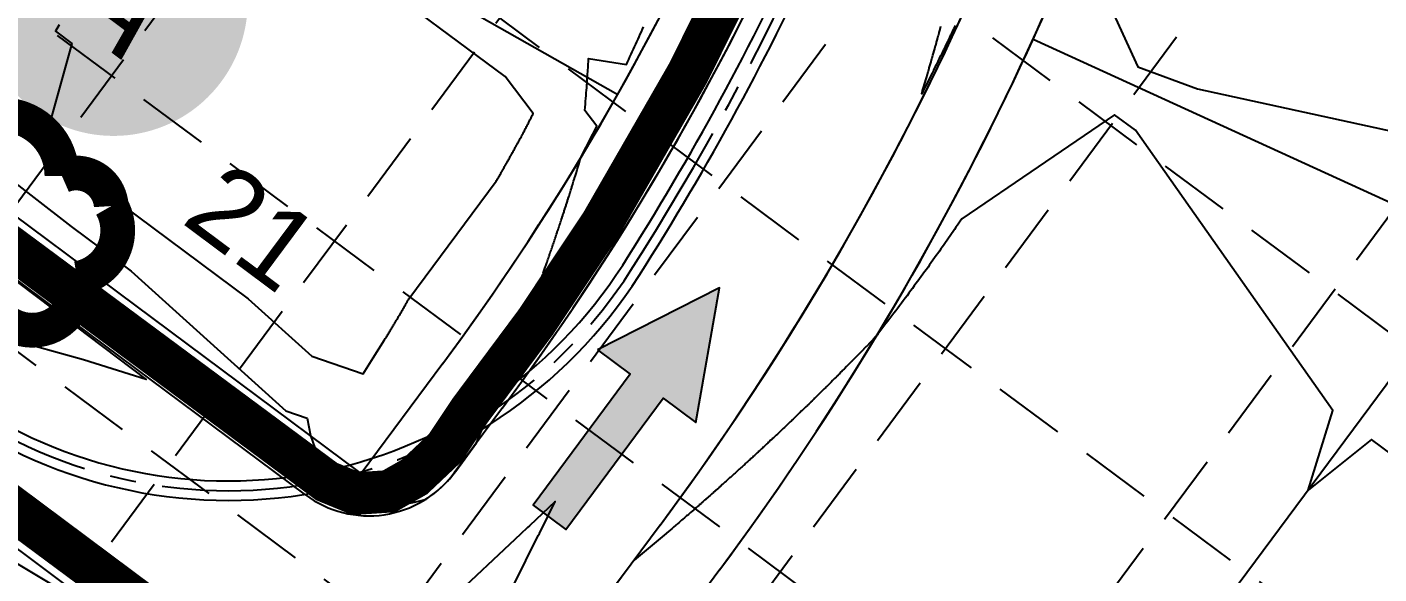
# Model space of a CAD drawing. Header units: feet. Extents: x 2260 to 6199, y 3666 to 7344.
# Drawn here: x 4487.2 to 4741.8, y 5078.1 to 5181 of the extents above; entities that cross this region are included whole.
import ezdxf
from ezdxf.enums import TextEntityAlignment as Align

# ---------------------------------------------------------------- set-up
doc = ezdxf.new("R2010")
doc.units = ezdxf.units.FT
doc.header["$LTSCALE"] = 40
doc.header["$MEASUREMENT"] = 0
doc.linetypes.add('CENTER2', pattern=[1.125, 0.75, -0.125, 0.125, -0.125])
doc.linetypes.add('HIDDEN', pattern=[0.375, 0.25, -0.125])
doc.layers.get('0').update_dxf_attribs({"linetype": 'CONTINUOUS'})
for name, color, linetype in [('ALTURA LOGO', 4, 'CONTINUOUS'), ('CL-STORM', 4, 'CENTER2'), ('CONTROL', 8, 'CONTINUOUS'), ('EOP-PROP', 4, 'CONTINUOUS'), ('EROSION BLANKETS', 84, 'CONTINUOUS'), ('FLOW-ARROWS', 253, 'CONTINUOUS'), ('GRID', 254, 'HIDDEN'), ('INLET PROTECTION', 5, 'CONTINUOUS'), ('LOT-NOS', 4, 'CONTINUOUS'), ('lots-line', 4, 'CONTINUOUS'), ('PC', 43, 'CONTINUOUS'), ('ST-ROW', 2, 'CONTINUOUS'), ('STORM', 3, 'CONTINUOUS')]:
    doc.layers.add(name, color=color, linetype=linetype)
doc.styles.add('altura', font='ARIAL.TTF', dxfattribs={"oblique": 15})
doc.styles.get("Standard").update_dxf_attribs({"font": 'ARIAL.TTF'})

# ---------------------------------------------------------------- blocks, each defined once
blk = doc.blocks.new('arrow')
blk.add_lwpolyline([(-67.01, -25.36), (-59.33, -25.42), (-59.57, -56.14), (-51.89, -56.2), (-51.65, -25.48), (-43.97, -25.54), (-55.3, -2.41), (-67.01, -25.36)], close=True)
at = {"color": 254}
for points in [[(-43.97, -25.54), (-67.01, -25.36), (-55.3, -2.41), (-67.01, -25.36)], [(-59.57, -56.14), (-51.89, -56.2), (-59.33, -25.42), (-51.65, -25.48)]]:
    blk.add_solid(points, dxfattribs=at)

msp = doc.modelspace()

# ---------------------------------------------------------------- hatches: boundary and pattern name
at = {"layer": 'ALTURA LOGO'}
h = msp.add_hatch(color=42, dxfattribs=at)
edge = h.paths.add_edge_path()
edge.add_ellipse((4503.5, 5185.74), major_axis=(15.08, 20.26), ratio=1, start_angle=-89.9995, end_angle=90.0005)
edge.add_ellipse((4503.5, 5185.74), major_axis=(15.08, 20.26), ratio=1, start_angle=89.9999, end_angle=269.9999)
h.paths.add_polyline_path([(4479.04, 5190.99), (4515.22, 5164.05), (4528.59, 5182.02), (4492.41, 5208.95)], flags=24)

# ---------------------------------------------------------------- linework, layer by layer
at = {"layer": 'CL-STORM', "color": 7}
for centre, radius, start, end in [((4174.1, 5408.6), 506.86, 327.3582, 335.5479), ((4525.12, 5183.75), 90, 233.3765, 327.3582)]:
    msp.add_arc(centre, radius, start, end, dxfattribs=at)
at = {"layer": 'EOP-PROP', "color": 7}
for p, q in [((4521.14, 5068.09), (3972.3, 5476.04)), ((4521.14, 5068.09), (4148.62, 5344.98)), ((4539.63, 5092.97), (4458.26, 5153.45)), ((4539.63, 5092.97), (4458.26, 5153.45)), ((4576.71, 5109.33), (4567.61, 5097.09)), ((4576.71, 5109.33), (4567.61, 5097.09)), ((4606.41, 5087.26), (4597.31, 5075.01)), ((4606.41, 5087.26), (4597.31, 5075.01))]:
    msp.add_line(p, q, dxfattribs=at)
for centre, radius, start, end in [((4174.1, 5408.6), 538.66, 323.3765, 5.1728), ((4174.1, 5408.6), 501.66, 323.3765, 5.1728), ((4174.1, 5408.6), 501.66, 323.3765, 346.5243), ((4174.1, 5408.6), 538.66, 323.3765, 344.8486), ((4551.56, 5109.02), 20, 233.3765, 323.3765), ((4551.56, 5109.02), 20, 233.3765, 323.3765)]:
    msp.add_arc(centre, radius, start, end, dxfattribs=at)
at = {"layer": 'EROSION BLANKETS', "const_width": 8}
for points in [[(4461.18, 5156.55), (4543.63, 5095.46), (4549.12, 5093.21), (4555.37, 5093.62), (4560.16, 5096.33), (4565.94, 5101.79), (4570.59, 5108.77), (4583.06, 5125.52), (4595.4, 5144.03), (4611.62, 5172.2), (4625.51, 5200.08), (4638.81, 5231.13), (4647.76, 5257.43), (4653.83, 5278.53), (4661.14, 5309.61), (4668.49, 5353.64), (4671.33, 5406.6), (4669.01, 5461.99)], [(4407.67, 5147.08), (4444.15, 5120.36), (4462.07, 5106.78), (4502.15, 5077.07), (4519.02, 5064.57), (4521.12, 5062.35), (4522.75, 5060.2), (4524.54, 5057.01), (4524.68, 5054.49), (4525.03, 5050.62), (4524.39, 5046.67), (4523.41, 5044.99), (4522.36, 5043.22), (4464.11, 4964.76), (4462.74, 4963.36), (4461.21, 4962.61), (4460.41, 4962.49), (4459.32, 4962.51), (4458.6, 4962.59), (4458.08, 4963.04)]]:
    msp.add_lwpolyline(points, dxfattribs=at)
at = {"layer": 'FLOW-ARROWS', "color": 7}
for points in [[(4488.25, 5162.16, 0, 1.67, 0), (4490.55, 5166.6, 0, 0, 0), (4496.54, 5178.18, 0, 0, 0)], [(4488.25, 5162.16, 0, 1.67, 0), (4490.55, 5166.6, 0, 0, 0), (4496.54, 5178.18, 0, 0, 0)], [(4739.57, 5148.67, 0, 1.67, 0), (4735.12, 5150.93, 0, 0, 0), (4718.74, 5159.27, 0, 0, 0)], [(4739.57, 5148.67, 0, 1.67, 0), (4735.12, 5150.93, 0, 0, 0), (4718.74, 5159.27, 0, 0, 0)], [(4739.8, 5106.58, 0, 1.67, 0), (4736.82, 5102.57, 0, 0, 0), (4732.4, 5096.64, 0, 0, 0)], [(4739.8, 5106.58, 0, 1.67, 0), (4736.82, 5102.57, 0, 0, 0), (4732.4, 5096.64, 0, 0, 0)]]:
    msp.add_lwpolyline(points, format="xyseb", dxfattribs=at)
at = {"layer": 'GRID', "linetype": 'HIDDEN', "ltscale": 1.35}
for p, q in [((2928.34, 6469.26), (5530.77, 4540.09)), ((2897.23, 6427.28), (5499.66, 4498.11)), ((2866.11, 6385.31), (5468.54, 4456.14)), ((2834.99, 6343.33), (5437.43, 4414.16)), ((5156.55, 6053.27), (4067.37, 4583.97)), ((5198.53, 6022.15), (4109.34, 4552.85)), ((5240.5, 5991.04), (4151.32, 4521.73)), ((5282.48, 5959.92), (4193.29, 4490.62)), ((5324.45, 5928.8), (4235.27, 4459.5))]:
    msp.add_line(p, q, dxfattribs=at)
at = {"layer": 'INLET PROTECTION', "color": 170, "ltscale": 100, "const_width": 6.54}
msp.add_lwpolyline([(4477.76, 5163.53, 0.520567), (4477.76, 5163.53, 0.765195), (4461.44, 5166.36, 0.417879), (4453.39, 5155.65, 0.6649), (4465.43, 5143.51, 0.744833), (4479.8, 5130.87, 0.975642), (4496.64, 5133.65, 0.520567), (4503.07, 5147.29, 0.520567), (4493.77, 5152.95, 0.540264), (4477.76, 5163.53)], format="xyb", close=True, dxfattribs=at)
at = {"layer": 'lots-line', "color": 7}
for p, q in [((4498.36, 5224.95), (4598.43, 5168.28)), ((4498.36, 5224.95), (4598.43, 5168.28)), ((4888.71, 5081.62), (4676.65, 5178.65)), ((4888.71, 5081.62), (4676.65, 5178.65)), ((4762.33, 5139.45), (4666.49, 5010.51)), ((4762.33, 5139.45), (4666.49, 5010.51)), ((4762.33, 5139.45), (4666.49, 5010.51)), ((4762.33, 5139.45), (4666.49, 5010.51))]:
    msp.add_line(p, q, dxfattribs=at)
at = {"layer": 'PC', "color": 43, "flags": 128}
for points, elevation in [([(4690.43, 5186.51), (4696.35, 5173.5), (4707.6, 5169.33), (4759.71, 5157.96), (4769.35, 5156.43), (4769.65, 5171), (4784.98, 5212.37)], 547), ([(4690.43, 5186.51), (4696.35, 5173.5), (4707.6, 5169.33), (4759.71, 5157.96), (4769.35, 5156.43), (4769.65, 5171), (4781.42, 5202.76)], 547), ([(4540.85, 5119.06), (4550.51, 5115.72), (4552.4, 5118.73), (4554.52, 5122.11), (4554.57, 5122.2), (4554.67, 5122.35), (4554.77, 5122.51), (4554.87, 5122.67), (4554.97, 5122.83), (4555.06, 5122.98), (4555.16, 5123.14), (4555.25, 5123.3), (4555.35, 5123.45), (4555.44, 5123.61), (4555.54, 5123.76), (4555.63, 5123.92), (4555.73, 5124.07), (4555.82, 5124.22), (4555.91, 5124.38), (4556.01, 5124.53), (4556.1, 5124.68), (4556.19, 5124.84), (4556.28, 5124.99), (4556.37, 5125.14), (4556.46, 5125.29), (4556.55, 5125.44), (4556.64, 5125.59), (4556.73, 5125.74), (4556.82, 5125.89), (4556.91, 5126.04), (4557, 5126.19), (4557.09, 5126.34), (4557.18, 5126.49), (4557.26, 5126.64), (4557.35, 5126.79), (4557.44, 5126.94), (4557.52, 5127.08), (4557.61, 5127.23), (4557.69, 5127.38), (4557.78, 5127.52), (4557.86, 5127.67), (4557.95, 5127.82), (4558.03, 5127.96), (4558.12, 5128.11), (4558.2, 5128.25), (4558.28, 5128.4), (4558.37, 5128.54), (4558.45, 5128.68), (4558.53, 5128.83), (4558.61, 5128.97), (4558.69, 5129.11), (4558.78, 5129.26), (4558.86, 5129.4), (4558.94, 5129.54), (4559.02, 5129.68), (4559.1, 5129.82), (4575.53, 5151.94), (4575.63, 5152.1), (4575.73, 5152.27), (4575.82, 5152.43), (4575.92, 5152.6), (4576.02, 5152.76), (4576.11, 5152.92), (4576.21, 5153.09), (4576.3, 5153.25), (4576.4, 5153.41), (4576.49, 5153.58), (4576.58, 5153.74), (4576.68, 5153.9), (4576.77, 5154.06), (4576.86, 5154.22), (4576.96, 5154.38), (4577.05, 5154.54), (4577.14, 5154.7), (4577.23, 5154.86), (4577.32, 5155.02), (4577.41, 5155.18), (4577.5, 5155.34), (4577.59, 5155.5), (4577.68, 5155.65), (4577.77, 5155.81), (4577.86, 5155.97), (4577.95, 5156.12), (4578.03, 5156.28), (4578.12, 5156.44), (4578.21, 5156.59), (4578.3, 5156.75), (4578.38, 5156.9), (4578.47, 5157.06), (4578.56, 5157.21), (4578.64, 5157.37), (4578.73, 5157.52), (4578.81, 5157.67), (4578.9, 5157.83), (4578.98, 5157.98), (4579.06, 5158.13), (4579.15, 5158.29), (4579.23, 5158.44), (4579.31, 5158.59), (4579.4, 5158.74), (4579.48, 5158.89), (4579.56, 5159.04), (4579.64, 5159.19), (4579.72, 5159.34), (4579.81, 5159.49), (4579.83, 5159.54), (4579.95, 5159.76), (4580.06, 5159.97), (4580.18, 5160.18), (4580.29, 5160.39), (4580.4, 5160.6), (4580.52, 5160.81), (4580.63, 5161.02), (4580.74, 5161.23), (4580.85, 5161.44), (4580.96, 5161.65), (4581.07, 5161.86), (4581.17, 5162.06), (4581.28, 5162.27), (4581.39, 5162.47), (4581.49, 5162.68), (4581.6, 5162.88), (4581.71, 5163.09), (4581.81, 5163.29), (4581.91, 5163.49), (4582.02, 5163.69), (4582.12, 5163.9), (4582.22, 5164.1), (4582.32, 5164.3), (4582.43, 5164.5), (4582.53, 5164.7), (4577.25, 5171.69), (4550.84, 5191.31)], 548), ([(4540.85, 5119.06), (4550.51, 5115.72), (4552.4, 5118.73), (4554.52, 5122.11), (4554.57, 5122.2), (4554.67, 5122.35), (4554.77, 5122.51), (4554.87, 5122.67), (4554.97, 5122.83), (4555.06, 5122.98), (4555.16, 5123.14), (4555.25, 5123.3), (4555.35, 5123.45), (4555.44, 5123.61), (4555.54, 5123.76), (4555.63, 5123.92), (4555.73, 5124.07), (4555.82, 5124.22), (4555.91, 5124.38), (4556.01, 5124.53), (4556.1, 5124.68), (4556.19, 5124.84), (4556.28, 5124.99), (4556.37, 5125.14), (4556.46, 5125.29), (4556.55, 5125.44), (4556.64, 5125.59), (4556.73, 5125.74), (4556.82, 5125.89), (4556.91, 5126.04), (4557, 5126.19), (4557.09, 5126.34), (4557.18, 5126.49), (4557.26, 5126.64), (4557.35, 5126.79), (4557.44, 5126.94), (4557.52, 5127.08), (4557.61, 5127.23), (4557.69, 5127.38), (4557.78, 5127.52), (4557.86, 5127.67), (4557.95, 5127.82), (4558.03, 5127.96), (4558.12, 5128.11), (4558.2, 5128.25), (4558.28, 5128.4), (4558.37, 5128.54), (4558.45, 5128.68), (4558.53, 5128.83), (4558.61, 5128.97), (4558.69, 5129.11), (4558.78, 5129.26), (4558.86, 5129.4), (4558.94, 5129.54), (4559.02, 5129.68), (4559.1, 5129.82), (4575.53, 5151.94), (4575.63, 5152.1), (4575.73, 5152.27), (4575.82, 5152.43), (4575.92, 5152.6), (4576.02, 5152.76), (4576.11, 5152.92), (4576.21, 5153.09), (4576.3, 5153.25), (4576.4, 5153.41), (4576.49, 5153.58), (4576.58, 5153.74), (4576.68, 5153.9), (4576.77, 5154.06), (4576.86, 5154.22), (4576.96, 5154.38), (4577.05, 5154.54), (4577.14, 5154.7), (4577.23, 5154.86), (4577.32, 5155.02), (4577.41, 5155.18), (4577.5, 5155.34), (4577.59, 5155.5), (4577.68, 5155.65), (4577.77, 5155.81), (4577.86, 5155.97), (4577.95, 5156.12), (4578.03, 5156.28), (4578.12, 5156.44), (4578.21, 5156.59), (4578.3, 5156.75), (4578.38, 5156.9), (4578.47, 5157.06), (4578.56, 5157.21), (4578.64, 5157.37), (4578.73, 5157.52), (4578.81, 5157.67), (4578.9, 5157.83), (4578.98, 5157.98), (4579.06, 5158.13), (4579.15, 5158.29), (4579.23, 5158.44), (4579.31, 5158.59), (4579.4, 5158.74), (4579.48, 5158.89), (4579.56, 5159.04), (4579.64, 5159.19), (4579.72, 5159.34), (4579.81, 5159.49), (4579.83, 5159.54), (4579.95, 5159.76), (4580.06, 5159.97), (4580.18, 5160.18), (4580.29, 5160.39), (4580.4, 5160.6), (4580.52, 5160.81), (4580.63, 5161.02), (4580.74, 5161.23), (4580.85, 5161.44), (4580.96, 5161.65), (4581.07, 5161.86), (4581.17, 5162.06), (4581.28, 5162.27), (4581.39, 5162.47), (4581.49, 5162.68), (4581.6, 5162.88), (4581.71, 5163.09), (4581.81, 5163.29), (4581.91, 5163.49), (4582.02, 5163.69), (4582.12, 5163.9), (4582.22, 5164.1), (4582.32, 5164.3), (4582.43, 5164.5), (4582.53, 5164.7), (4577.25, 5171.69), (4550.84, 5191.31)], 548), ([(4481.98, 5153.93), (4495.53, 5143.42), (4506.81, 5135.04), (4535.91, 5108.8), (4539.94, 5107.4), (4540.56, 5104.11), (4541.83, 5100.57), (4542.95, 5097.54), (4543.23, 5097.22), (4543.54, 5096.9), (4543.88, 5096.59), (4544.24, 5096.27), (4544.62, 5095.7), (4546.67, 5094.03), (4547.04, 5093.75), (4547.43, 5093.48), (4547.86, 5093.22), (4548.33, 5092.97), (4548.82, 5092.73), (4549.35, 5092.51), (4549.92, 5092.31), (4550.53, 5092.12), (4551.17, 5091.95), (4551.86, 5091.8), (4552.6, 5091.67), (4553.39, 5091.57), (4554.23, 5091.5), (4555.13, 5091.46), (4556.09, 5091.46), (4557.12, 5091.49), (4558.23, 5091.57), (4559.14, 5091.4), (4559.22, 5091.38), (4560.19, 5091.57), (4561.18, 5091.82), (4562.18, 5092.11), (4562.18, 5092.11), (4562.33, 5092.17), (4563.03, 5092.63), (4563.04, 5092.63), (4563.83, 5093.21), (4563.85, 5093.22), (4564.6, 5093.84), (4564.62, 5093.85), (4565.34, 5094.5), (4565.37, 5094.52), (4565.4, 5094.55), (4566.08, 5095.23), (4566.72, 5095.92), (4566.75, 5095.97), (4566.79, 5096.01), (4567.39, 5096.74), (4567.41, 5096.76), (4567.64, 5097.07), (4567.92, 5097.44), (4571.83, 5102.76), (4575.13, 5110.51), (4575.14, 5110.54), (4575.21, 5110.71), (4575.24, 5110.76), (4575.37, 5111.09), (4575.51, 5111.42), (4575.53, 5111.48), (4575.56, 5111.54), (4575.69, 5111.86), (4575.82, 5112.18), (4575.85, 5112.25), (4575.98, 5112.56), (4576, 5112.63), (4576.03, 5112.7), (4576.16, 5113.02), (4576.19, 5113.09), (4576.32, 5113.4), (4576.44, 5113.71), (4576.48, 5113.79), (4576.51, 5113.86), (4576.63, 5114.17), (4576.66, 5114.25), (4576.79, 5114.56), (4576.91, 5114.86), (4576.94, 5114.94), (4576.98, 5115.03), (4577.1, 5115.33), (4577.22, 5115.62), (4577.25, 5115.71), (4577.29, 5115.8), (4577.41, 5116.1), (4577.44, 5116.19), (4577.56, 5116.48), (4577.6, 5116.58), (4577.71, 5116.87), (4577.75, 5116.97), (4577.87, 5117.25), (4577.91, 5117.36), (4578.02, 5117.64), (4578.13, 5117.92), (4578.17, 5118.02), (4578.22, 5118.13), (4578.33, 5118.41), (4578.43, 5118.68), (4578.48, 5118.8), (4578.58, 5119.07), (4578.63, 5119.18), (4578.67, 5119.3), (4578.78, 5119.57), (4578.83, 5119.69), (4578.93, 5119.95), (4579.03, 5120.22), (4579.08, 5120.34), (4579.13, 5120.46), (4579.23, 5120.73), (4579.33, 5120.98), (4579.38, 5121.11), (4579.43, 5121.24), (4579.53, 5121.5), (4579.63, 5121.75), (4579.68, 5121.88), (4579.78, 5122.13), (4579.83, 5122.27), (4579.92, 5122.52), (4579.98, 5122.66), (4580.03, 5122.8), (4580.12, 5123.04), (4580.22, 5123.28), (4580.27, 5123.43), (4580.33, 5123.58), (4580.42, 5123.82), (4580.51, 5124.05), (4580.57, 5124.2), (4580.62, 5124.35), (4580.71, 5124.59), (4580.8, 5124.82), (4580.86, 5124.97), (4580.92, 5125.13), (4581, 5125.36), (4581.06, 5125.52), (4581.15, 5125.75), (4581.23, 5125.97), (4581.29, 5126.13), (4581.36, 5126.3), (4581.44, 5126.52), (4581.5, 5126.69), (4581.58, 5126.91), (4581.66, 5127.12), (4581.73, 5127.3), (4581.79, 5127.47), (4581.87, 5127.68), (4581.95, 5127.89), (4582.01, 5128.07), (4582.08, 5128.25), (4582.16, 5128.46), (4582.23, 5128.66), (4582.3, 5128.84), (4582.37, 5129.03), (4582.44, 5129.23), (4582.51, 5129.43), (4582.58, 5129.62), (4582.65, 5129.81), (4582.72, 5130), (4582.79, 5130.2), (4582.87, 5130.39), (4582.93, 5130.58), (4583.01, 5130.78), (4583.08, 5130.98), (4583.15, 5131.17), (4583.21, 5131.35), (4583.29, 5131.55), (4583.35, 5131.73), (4583.43, 5131.94), (4583.5, 5132.15), (4583.57, 5132.33), (4583.63, 5132.5), (4583.7, 5132.72), (4583.78, 5132.93), (4583.84, 5133.1), (4583.9, 5133.27), (4583.98, 5133.49), (4584.06, 5133.71), (4584.12, 5133.88), (4584.2, 5134.1), (4584.26, 5134.27), (4584.31, 5134.43), (4584.39, 5134.65), (4584.47, 5134.88), (4584.53, 5135.04), (4584.59, 5135.2), (4584.67, 5135.43), (4584.72, 5135.58), (4584.8, 5135.82), (4584.89, 5136.06), (4584.94, 5136.21), (4585.02, 5136.45), (4585.07, 5136.59), (4585.12, 5136.74), (4585.21, 5136.98), (4585.29, 5137.23), (4585.34, 5137.37), (4585.39, 5137.51), (4585.48, 5137.76), (4585.56, 5138.01), (4585.61, 5138.15), (4585.66, 5138.28), (4585.74, 5138.53), (4585.79, 5138.67), (4585.88, 5138.92), (4585.97, 5139.18), (4586.01, 5139.31), (4586.1, 5139.58), (4586.14, 5139.7), (4586.23, 5139.97), (4586.28, 5140.09), (4586.32, 5140.21), (4586.41, 5140.48), (4586.45, 5140.59), (4586.54, 5140.86), (4586.58, 5140.98), (4586.67, 5141.25), (4586.76, 5141.53), (4586.8, 5141.64), (4586.84, 5141.75), (4586.93, 5142.03), (4587.03, 5142.31), (4587.06, 5142.42), (4587.16, 5142.71), (4587.19, 5142.81), (4587.29, 5143.1), (4587.32, 5143.2), (4587.42, 5143.49), (4587.45, 5143.58), (4587.48, 5143.68), (4587.58, 5143.97), (4587.67, 5144.27), (4587.7, 5144.36), (4587.8, 5144.66), (4587.83, 5144.75), (4587.86, 5144.84), (4587.96, 5145.14), (4587.99, 5145.22), (4588.09, 5145.53), (4588.11, 5145.61), (4588.21, 5145.92), (4588.32, 5146.23), (4588.34, 5146.31), (4588.36, 5146.38), (4588.47, 5146.69), (4588.49, 5146.77), (4588.59, 5147.08), (4588.7, 5147.41), (4588.72, 5147.47), (4588.74, 5147.54), (4588.84, 5147.86), (4588.95, 5148.19), (4588.97, 5148.25), (4588.99, 5148.31), (4589.09, 5148.64), (4589.11, 5148.7), (4589.22, 5149.03), (4589.25, 5149.14), (4589.26, 5149.16), (4589.41, 5149.65), (4589.43, 5149.72), (4589.46, 5149.79), (4589.61, 5150.28), (4589.77, 5150.77), (4589.78, 5150.83), (4589.8, 5150.89), (4589.96, 5151.39), (4589.98, 5151.44), (4590.13, 5151.94), (4590.29, 5152.46), (4590.3, 5152.5), (4590.32, 5152.54), (4590.48, 5153.06), (4590.64, 5153.58), (4590.65, 5153.61), (4590.81, 5154.15), (4590.82, 5154.17), (4590.98, 5154.71), (4590.99, 5154.73), (4590.99, 5154.75), (4591.16, 5155.29), (4591.16, 5155.3), (4591.32, 5155.84), (4591.49, 5156.4), (4591.49, 5156.4), (4591.5, 5156.44), (4591.74, 5156.9), (4592, 5157.4), (4592.26, 5157.9), (4592.52, 5158.39), (4592.77, 5158.88), (4593.02, 5159.38), (4593.27, 5159.87), (4593.52, 5160.36), (4593.77, 5160.84), (4594.02, 5161.33), (4594.26, 5161.81), (4594.51, 5162.3), (4592.26, 5165.28), (4592.3, 5165.87), (4592.35, 5166.44), (4592.39, 5167), (4592.43, 5167.54), (4592.47, 5168.06), (4592.51, 5168.57), (4592.55, 5169.06), (4592.59, 5169.54), (4592.62, 5170.01), (4592.65, 5170.46), (4592.68, 5170.9), (4592.71, 5171.33), (4592.73, 5171.51), (4592.74, 5171.75), (4592.77, 5172.15), (4592.8, 5172.55), (4592.82, 5172.94), (4592.85, 5173.31), (4592.87, 5173.68), (4592.89, 5174.04), (4592.92, 5174.39), (4592.94, 5174.73), (4592.96, 5175.07), (4600.06, 5173.9), (4600.29, 5174.38), (4600.52, 5174.87), (4600.74, 5175.35), (4600.96, 5175.83), (4601.18, 5176.31), (4601.4, 5176.79), (4601.62, 5177.26), (4601.83, 5177.74), (4602.05, 5178.21), (4602.26, 5178.68), (4602.48, 5179.15), (4602.69, 5179.62), (4602.9, 5180.09), (4603.11, 5180.55), (4603.31, 5181.01)], 547), ([(4481.98, 5153.93), (4495.53, 5143.42), (4506.81, 5135.04), (4535.91, 5108.8), (4539.94, 5107.4), (4540.56, 5104.11), (4541.83, 5100.57), (4542.95, 5097.54), (4543.23, 5097.22), (4543.54, 5096.9), (4543.88, 5096.59), (4544.24, 5096.27), (4544.62, 5095.7), (4546.67, 5094.03), (4547.04, 5093.75), (4547.43, 5093.48), (4547.86, 5093.22), (4548.33, 5092.97), (4548.82, 5092.73), (4549.35, 5092.51), (4549.92, 5092.31), (4550.53, 5092.12), (4551.17, 5091.95), (4551.86, 5091.8), (4552.6, 5091.67), (4553.39, 5091.57), (4554.23, 5091.5), (4555.13, 5091.46), (4556.09, 5091.46), (4557.12, 5091.49), (4558.23, 5091.57), (4559.14, 5091.4), (4559.22, 5091.38), (4560.19, 5091.57), (4561.18, 5091.82), (4562.18, 5092.11), (4562.18, 5092.11), (4562.33, 5092.17), (4563.03, 5092.63), (4563.04, 5092.63), (4563.83, 5093.21), (4563.85, 5093.22), (4564.6, 5093.84), (4564.62, 5093.85), (4565.34, 5094.5), (4565.37, 5094.52), (4565.4, 5094.55), (4566.08, 5095.23), (4566.72, 5095.92), (4566.75, 5095.97), (4566.79, 5096.01), (4567.39, 5096.74), (4567.41, 5096.76), (4567.64, 5097.07), (4567.92, 5097.44), (4571.83, 5102.76), (4575.13, 5110.51), (4575.14, 5110.54), (4575.21, 5110.71), (4575.24, 5110.76), (4575.37, 5111.09), (4575.51, 5111.42), (4575.53, 5111.48), (4575.56, 5111.54), (4575.69, 5111.86), (4575.82, 5112.18), (4575.85, 5112.25), (4575.98, 5112.56), (4576, 5112.63), (4576.03, 5112.7), (4576.16, 5113.02), (4576.19, 5113.09), (4576.32, 5113.4), (4576.44, 5113.71), (4576.48, 5113.79), (4576.51, 5113.86), (4576.63, 5114.17), (4576.66, 5114.25), (4576.79, 5114.56), (4576.91, 5114.86), (4576.94, 5114.94), (4576.98, 5115.03), (4577.1, 5115.33), (4577.22, 5115.62), (4577.25, 5115.71), (4577.29, 5115.8), (4577.41, 5116.1), (4577.44, 5116.19), (4577.56, 5116.48), (4577.6, 5116.58), (4577.71, 5116.87), (4577.75, 5116.97), (4577.87, 5117.25), (4577.91, 5117.36), (4578.02, 5117.64), (4578.13, 5117.92), (4578.17, 5118.02), (4578.22, 5118.13), (4578.33, 5118.41), (4578.43, 5118.68), (4578.48, 5118.8), (4578.58, 5119.07), (4578.63, 5119.18), (4578.67, 5119.3), (4578.78, 5119.57), (4578.83, 5119.69), (4578.93, 5119.95), (4579.03, 5120.22), (4579.08, 5120.34), (4579.13, 5120.46), (4579.23, 5120.73), (4579.33, 5120.98), (4579.38, 5121.11), (4579.43, 5121.24), (4579.53, 5121.5), (4579.63, 5121.75), (4579.68, 5121.88), (4579.78, 5122.13), (4579.83, 5122.27), (4579.92, 5122.52), (4579.98, 5122.66), (4580.03, 5122.8), (4580.12, 5123.04), (4580.22, 5123.28), (4580.27, 5123.43), (4580.33, 5123.58), (4580.42, 5123.82), (4580.51, 5124.05), (4580.57, 5124.2), (4580.62, 5124.35), (4580.71, 5124.59), (4580.8, 5124.82), (4580.86, 5124.97), (4580.92, 5125.13), (4581, 5125.36), (4581.06, 5125.52), (4581.15, 5125.75), (4581.23, 5125.97), (4581.29, 5126.13), (4581.36, 5126.3), (4581.44, 5126.52), (4581.5, 5126.69), (4581.58, 5126.91), (4581.66, 5127.12), (4581.73, 5127.3), (4581.79, 5127.47), (4581.87, 5127.68), (4581.95, 5127.89), (4582.01, 5128.07), (4582.08, 5128.25), (4582.16, 5128.46), (4582.23, 5128.66), (4582.3, 5128.84), (4582.37, 5129.03), (4582.44, 5129.23), (4582.51, 5129.43), (4582.58, 5129.62), (4582.65, 5129.81), (4582.72, 5130), (4582.79, 5130.2), (4582.87, 5130.39), (4582.93, 5130.58), (4583.01, 5130.78), (4583.08, 5130.98), (4583.15, 5131.17), (4583.21, 5131.35), (4583.29, 5131.55), (4583.35, 5131.73), (4583.43, 5131.94), (4583.5, 5132.15), (4583.57, 5132.33), (4583.63, 5132.5), (4583.7, 5132.72), (4583.78, 5132.93), (4583.84, 5133.1), (4583.9, 5133.27), (4583.98, 5133.49), (4584.06, 5133.71), (4584.12, 5133.88), (4584.2, 5134.1), (4584.26, 5134.27), (4584.31, 5134.43), (4584.39, 5134.65), (4584.47, 5134.88), (4584.53, 5135.04), (4584.59, 5135.2), (4584.67, 5135.43), (4584.72, 5135.58), (4584.8, 5135.82), (4584.89, 5136.06), (4584.94, 5136.21), (4585.02, 5136.45), (4585.07, 5136.59), (4585.12, 5136.74), (4585.21, 5136.98), (4585.29, 5137.23), (4585.34, 5137.37), (4585.39, 5137.51), (4585.48, 5137.76), (4585.56, 5138.01), (4585.61, 5138.15), (4585.66, 5138.28), (4585.74, 5138.53), (4585.79, 5138.67), (4585.88, 5138.92), (4585.97, 5139.18), (4586.01, 5139.31), (4586.1, 5139.58), (4586.14, 5139.7), (4586.23, 5139.97), (4586.28, 5140.09), (4586.32, 5140.21), (4586.41, 5140.48), (4586.45, 5140.59), (4586.54, 5140.86), (4586.58, 5140.98), (4586.67, 5141.25), (4586.76, 5141.53), (4586.8, 5141.64), (4586.84, 5141.75), (4586.93, 5142.03), (4587.03, 5142.31), (4587.06, 5142.42), (4587.16, 5142.71), (4587.19, 5142.81), (4587.29, 5143.1), (4587.32, 5143.2), (4587.42, 5143.49), (4587.45, 5143.58), (4587.48, 5143.68), (4587.58, 5143.97), (4587.67, 5144.27), (4587.7, 5144.36), (4587.8, 5144.66), (4587.83, 5144.75), (4587.86, 5144.84), (4587.96, 5145.14), (4587.99, 5145.22), (4588.09, 5145.53), (4588.11, 5145.61), (4588.21, 5145.92), (4588.32, 5146.23), (4588.34, 5146.31), (4588.36, 5146.38), (4588.47, 5146.69), (4588.49, 5146.77), (4588.59, 5147.08), (4588.7, 5147.41), (4588.72, 5147.47), (4588.74, 5147.54), (4588.84, 5147.86), (4588.95, 5148.19), (4588.97, 5148.25), (4588.99, 5148.31), (4589.09, 5148.64), (4589.11, 5148.7), (4589.22, 5149.03), (4589.25, 5149.14), (4589.26, 5149.16), (4589.41, 5149.65), (4589.43, 5149.72), (4589.46, 5149.79), (4589.61, 5150.28), (4589.77, 5150.77), (4589.78, 5150.83), (4589.8, 5150.89), (4589.96, 5151.39), (4589.98, 5151.44), (4590.13, 5151.94), (4590.29, 5152.46), (4590.3, 5152.5), (4590.32, 5152.54), (4590.48, 5153.06), (4590.64, 5153.58), (4590.65, 5153.61), (4590.81, 5154.15), (4590.82, 5154.17), (4590.98, 5154.71), (4590.99, 5154.73), (4590.99, 5154.75), (4591.16, 5155.29), (4591.16, 5155.3), (4591.32, 5155.84), (4591.49, 5156.4), (4591.49, 5156.4), (4591.5, 5156.44), (4591.74, 5156.9), (4592, 5157.4), (4592.26, 5157.9), (4592.52, 5158.39), (4592.77, 5158.88), (4593.02, 5159.38), (4593.27, 5159.87), (4593.52, 5160.36), (4593.77, 5160.84), (4594.02, 5161.33), (4594.26, 5161.81), (4594.51, 5162.3), (4592.26, 5165.28), (4592.3, 5165.87), (4592.35, 5166.44), (4592.39, 5167), (4592.43, 5167.54), (4592.47, 5168.06), (4592.51, 5168.57), (4592.55, 5169.06), (4592.59, 5169.54), (4592.62, 5170.01), (4592.65, 5170.46), (4592.68, 5170.9), (4592.71, 5171.33), (4592.73, 5171.51), (4592.74, 5171.75), (4592.77, 5172.15), (4592.8, 5172.55), (4592.82, 5172.94), (4592.85, 5173.31), (4592.87, 5173.68), (4592.89, 5174.04), (4592.92, 5174.39), (4592.94, 5174.73), (4592.96, 5175.07), (4600.06, 5173.9), (4600.29, 5174.38), (4600.52, 5174.87), (4600.74, 5175.35), (4600.96, 5175.83), (4601.18, 5176.31), (4601.4, 5176.79), (4601.62, 5177.26), (4601.83, 5177.74), (4602.05, 5178.21), (4602.26, 5178.68), (4602.48, 5179.15), (4602.69, 5179.62), (4602.9, 5180.09), (4603.11, 5180.55), (4603.31, 5181.01)], 547), ([(4493.25, 5181.35), (4492.57, 5180.16), (4495.66, 5177.89), (4490.32, 5158.7), (4495.9, 5154.37), (4528.87, 5129.86), (4540.85, 5119.06)], 548), ([(4493.25, 5181.35), (4492.57, 5180.16), (4495.66, 5177.89), (4490.32, 5158.7), (4495.9, 5154.37), (4528.87, 5129.86), (4540.85, 5119.06)], 548), ([(4661.95, 5181.23), (4661.71, 5180.75), (4661.68, 5180.67), (4661.64, 5180.6), (4661.41, 5180.11), (4661.38, 5180.04), (4661.15, 5179.55), (4661.11, 5179.48), (4660.88, 5178.99), (4660.64, 5178.49), (4660.61, 5178.43), (4660.58, 5178.37), (4660.34, 5177.87), (4660.1, 5177.36), (4660.07, 5177.31), (4659.83, 5176.8), (4659.8, 5176.75), (4659.78, 5176.7), (4659.53, 5176.19), (4659.51, 5176.14), (4659.26, 5175.63), (4659.24, 5175.59), (4658.99, 5175.07), (4658.73, 5174.55), (4658.72, 5174.51), (4658.46, 5173.99), (4658.44, 5173.95), (4658.43, 5173.92), (4658.17, 5173.4), (4657.91, 5172.87), (4657.89, 5172.84), (4657.88, 5172.81), (4657.62, 5172.28), (4657.35, 5171.74), (4657.34, 5171.72), (4657.07, 5171.18), (4657.07, 5171.17), (4657.06, 5171.15), (4656.79, 5170.61), (4656.78, 5170.6), (4656.51, 5170.06), (4656.51, 5170.05), (4656.23, 5169.5), (4656.23, 5169.49), (4655.95, 5168.94), (4655.95, 5168.94), (4655.67, 5168.39), (4655.85, 5168.99), (4655.85, 5168.99), (4655.85, 5169), (4656.03, 5169.6), (4656.04, 5169.61), (4656.21, 5170.2), (4656.21, 5170.21), (4656.39, 5170.81), (4656.39, 5170.82), (4656.57, 5171.41), (4656.57, 5171.43), (4656.74, 5172.02), (4656.75, 5172.04), (4656.92, 5172.62), (4656.93, 5172.65), (4657.09, 5173.23), (4657.1, 5173.26), (4657.27, 5173.83), (4657.28, 5173.86), (4657.44, 5174.44), (4657.45, 5174.47), (4657.61, 5175.04), (4657.63, 5175.08), (4657.79, 5175.65), (4657.8, 5175.69), (4657.96, 5176.25), (4657.97, 5176.3), (4658.13, 5176.86), (4658.14, 5176.91), (4658.3, 5177.47), (4658.31, 5177.52), (4658.47, 5178.07), (4658.48, 5178.13), (4658.64, 5178.68), (4658.65, 5178.74), (4658.8, 5179.28), (4658.82, 5179.35), (4658.97, 5179.89), (4658.99, 5179.96), (4659.14, 5180.5), (4659.15, 5180.57), (4659.3, 5181.1)], 546), ([(4661.95, 5181.23), (4661.71, 5180.75), (4661.68, 5180.67), (4661.64, 5180.6), (4661.41, 5180.11), (4661.38, 5180.04), (4661.15, 5179.55), (4661.11, 5179.48), (4660.88, 5178.99), (4660.64, 5178.49), (4660.61, 5178.43), (4660.58, 5178.37), (4660.34, 5177.87), (4660.1, 5177.36), (4660.07, 5177.31), (4659.83, 5176.8), (4659.8, 5176.75), (4659.78, 5176.7), (4659.53, 5176.19), (4659.51, 5176.14), (4659.26, 5175.63), (4659.24, 5175.59), (4658.99, 5175.07), (4658.73, 5174.55), (4658.72, 5174.51), (4658.46, 5173.99), (4658.44, 5173.95), (4658.43, 5173.92), (4658.17, 5173.4), (4657.91, 5172.87), (4657.89, 5172.84), (4657.88, 5172.81), (4657.62, 5172.28), (4657.35, 5171.74), (4657.34, 5171.72), (4657.07, 5171.18), (4657.07, 5171.17), (4657.06, 5171.15), (4656.79, 5170.61), (4656.78, 5170.6), (4656.51, 5170.06), (4656.51, 5170.05), (4656.23, 5169.5), (4656.23, 5169.49), (4655.95, 5168.94), (4655.95, 5168.94), (4655.67, 5168.39), (4655.85, 5168.99), (4655.85, 5168.99), (4655.85, 5169), (4656.03, 5169.6), (4656.04, 5169.61), (4656.21, 5170.2), (4656.21, 5170.21), (4656.39, 5170.81), (4656.39, 5170.82), (4656.57, 5171.41), (4656.57, 5171.43), (4656.74, 5172.02), (4656.75, 5172.04), (4656.92, 5172.62), (4656.93, 5172.65), (4657.09, 5173.23), (4657.1, 5173.26), (4657.27, 5173.83), (4657.28, 5173.86), (4657.44, 5174.44), (4657.45, 5174.47), (4657.61, 5175.04), (4657.63, 5175.08), (4657.79, 5175.65), (4657.8, 5175.69), (4657.96, 5176.25), (4657.97, 5176.3), (4658.13, 5176.86), (4658.14, 5176.91), (4658.3, 5177.47), (4658.31, 5177.52), (4658.47, 5178.07), (4658.48, 5178.13), (4658.64, 5178.68), (4658.65, 5178.74), (4658.8, 5179.28), (4658.82, 5179.35), (4658.97, 5179.89), (4658.99, 5179.96), (4659.14, 5180.5), (4659.15, 5180.57), (4659.3, 5181.1)], 546), ([(4761.3, 5087.87), (4740.4, 5103.4), (4728.44, 5093.86), (4733.07, 5108.85), (4695.94, 5161.54), (4692.01, 5164.47), (4663.21, 5144.86), (4662.94, 5144.47), (4662.67, 5144.08), (4662.4, 5143.68), (4662.13, 5143.29), (4661.86, 5142.89), (4661.58, 5142.49), (4661.3, 5142.09), (4661.02, 5141.68), (4660.74, 5141.28), (4660.46, 5140.87), (4660.17, 5140.46), (4659.88, 5140.05), (4659.59, 5139.63), (4659.3, 5139.22), (4659, 5138.8), (4658.7, 5138.38), (4658.4, 5137.96), (4658.1, 5137.53), (4657.79, 5137.11), (4657.48, 5136.68), (4657.17, 5136.25), (4656.86, 5135.81), (4656.55, 5135.38), (4656.23, 5134.94), (4655.91, 5134.5), (4655.59, 5134.05), (4655.26, 5133.61), (4654.93, 5133.16), (4654.6, 5132.71), (4654.27, 5132.26), (4653.93, 5131.81), (4653.59, 5131.35), (4653.25, 5130.89), (4652.91, 5130.43), (4652.56, 5129.96), (4652.21, 5129.49), (4651.86, 5129.02), (4651.51, 5128.55), (4651.15, 5128.08), (4650.79, 5127.6), (4650.42, 5127.12), (4650.06, 5126.64), (4649.69, 5126.15), (4649.32, 5125.66), (4648.94, 5125.17), (4648.56, 5124.68), (4648.18, 5124.18), (4647.8, 5123.68), (4647.41, 5123.18), (4647.33, 5123.07), (4647.14, 5122.83), (4647, 5122.68), (4647, 5122.68), (4646.54, 5122.21), (4646.54, 5122.21), (4646.09, 5121.74), (4645.65, 5121.29), (4645.63, 5121.27), (4645.2, 5120.82), (4645.18, 5120.8), (4645.16, 5120.78), (4644.72, 5120.34), (4644.69, 5120.31), (4644.26, 5119.87), (4643.84, 5119.44), (4643.81, 5119.4), (4643.77, 5119.37), (4643.35, 5118.93), (4643.31, 5118.9), (4642.89, 5118.47), (4642.48, 5118.05), (4642.43, 5118), (4642.38, 5117.96), (4641.97, 5117.54), (4641.92, 5117.49), (4641.51, 5117.08), (4641.12, 5116.68), (4641.05, 5116.62), (4640.91, 5116.47), (4640.88, 5116.45), (4640.84, 5116.4), (4640.56, 5116.12), (4640.52, 5116.08), (4640.24, 5115.8), (4639.97, 5115.53), (4639.92, 5115.48), (4639.65, 5115.21), (4639.6, 5115.16), (4639.54, 5115.1), (4639.27, 5114.83), (4639.01, 5114.57), (4638.95, 5114.51), (4638.89, 5114.45), (4638.63, 5114.19), (4638.37, 5113.93), (4638.3, 5113.87), (4638.24, 5113.81), (4637.98, 5113.55), (4637.72, 5113.3), (4637.65, 5113.23), (4637.59, 5113.16), (4637.33, 5112.91), (4637.08, 5112.66), (4637.01, 5112.59), (4636.93, 5112.52), (4636.68, 5112.27), (4636.43, 5112.03), (4636.36, 5111.95), (4636.28, 5111.88), (4636.03, 5111.63), (4635.79, 5111.4), (4635.71, 5111.32), (4635.46, 5111.08), (4635.38, 5111), (4635.29, 5110.92), (4635.05, 5110.68), (4634.82, 5110.45), (4634.73, 5110.36), (4634.64, 5110.28), (4634.4, 5110.05), (4634.17, 5109.82), (4634.08, 5109.73), (4633.85, 5109.51), (4633.75, 5109.41), (4633.65, 5109.32), (4633.42, 5109.1), (4633.2, 5108.88), (4633.1, 5108.78), (4632.99, 5108.68), (4632.77, 5108.47), (4632.66, 5108.37), (4632.44, 5108.15), (4632.22, 5107.94), (4632.11, 5107.84), (4632, 5107.73), (4631.79, 5107.52), (4631.57, 5107.32), (4631.46, 5107.21), (4631.24, 5107.01), (4631.13, 5106.9), (4630.92, 5106.7), (4630.8, 5106.58), (4630.68, 5106.47), (4630.47, 5106.27), (4630.27, 5106.07), (4630.14, 5105.96), (4630.02, 5105.84), (4629.81, 5105.65), (4629.61, 5105.45), (4629.48, 5105.33), (4629.36, 5105.21), (4629.16, 5105.02), (4628.96, 5104.84), (4628.83, 5104.71), (4628.69, 5104.59), (4628.5, 5104.4), (4628.3, 5104.22), (4628.17, 5104.09), (4628.03, 5103.96), (4627.84, 5103.78), (4627.65, 5103.6), (4627.5, 5103.47), (4627.36, 5103.34), (4627.17, 5103.16), (4627.03, 5103.02), (4626.84, 5102.85), (4626.69, 5102.71), (4626.51, 5102.54), (4626.33, 5102.38), (4626.18, 5102.23), (4626.03, 5102.09), (4625.85, 5101.93), (4625.67, 5101.76), (4625.52, 5101.62), (4625.36, 5101.47), (4625.19, 5101.31), (4625.02, 5101.16), (4624.85, 5101), (4624.69, 5100.85), (4624.52, 5100.7), (4624.35, 5100.54), (4624.19, 5100.39), (4624.02, 5100.24), (4623.86, 5100.08), (4623.69, 5099.94), (4623.52, 5099.78), (4623.36, 5099.63), (4623.19, 5099.47), (4623.01, 5099.31), (4622.86, 5099.17), (4622.7, 5099.03), (4622.52, 5098.86), (4622.34, 5098.7), (4622.19, 5098.56), (4622.04, 5098.42), (4621.85, 5098.26), (4621.67, 5098.09), (4621.52, 5097.95), (4621.33, 5097.78), (4621.19, 5097.65), (4620.99, 5097.47), (4620.85, 5097.34), (4620.66, 5097.17), (4620.52, 5097.04), (4620.38, 5096.92), (4620.18, 5096.74), (4620.05, 5096.62), (4619.85, 5096.44), (4619.64, 5096.26), (4619.51, 5096.14), (4619.38, 5096.02), (4619.18, 5095.83), (4618.97, 5095.65), (4618.84, 5095.53), (4618.63, 5095.35), (4618.5, 5095.23), (4618.29, 5095.04), (4618.17, 5094.93), (4618.05, 5094.82), (4617.83, 5094.63), (4617.71, 5094.53), (4617.5, 5094.33), (4617.38, 5094.23), (4617.16, 5094.03), (4616.93, 5093.84), (4616.82, 5093.73), (4616.71, 5093.63), (4616.48, 5093.44), (4616.38, 5093.34), (4616.15, 5093.14), (4616.04, 5093.04), (4615.81, 5092.84), (4615.58, 5092.63), (4615.47, 5092.54), (4615.24, 5092.33), (4615.13, 5092.24), (4615.03, 5092.16), (4614.8, 5091.95), (4614.55, 5091.74), (4614.46, 5091.65), (4614.21, 5091.44), (4614.12, 5091.35), (4613.87, 5091.14), (4613.78, 5091.06), (4613.69, 5090.98), (4613.44, 5090.76), (4613.19, 5090.54), (4613.1, 5090.47), (4612.85, 5090.25), (4612.76, 5090.17), (4612.68, 5090.1), (4612.42, 5089.88), (4612.16, 5089.65), (4612.08, 5089.58), (4612.01, 5089.52), (4611.75, 5089.29), (4611.48, 5089.06), (4611.41, 5089), (4611.14, 5088.77), (4611.06, 5088.7), (4610.99, 5088.64), (4610.72, 5088.41), (4610.45, 5088.18), (4610.38, 5088.12), (4610.11, 5087.88), (4610.04, 5087.83), (4609.98, 5087.77), (4609.7, 5087.53), (4609.42, 5087.29), (4609.36, 5087.24), (4609.3, 5087.19), (4609.02, 5086.95), (4608.73, 5086.71), (4608.68, 5086.66), (4608.39, 5086.41), (4608.34, 5086.37), (4608.29, 5086.33), (4608, 5086.08), (4607.2, 5085.41), (4601.53, 5080.69), (4597.56, 5075.41)], 547), ([(4761.3, 5087.87), (4740.4, 5103.4), (4728.44, 5093.86), (4733.07, 5108.85), (4695.94, 5161.54), (4692.01, 5164.47), (4663.21, 5144.86), (4662.94, 5144.47), (4662.67, 5144.08), (4662.4, 5143.68), (4662.13, 5143.29), (4661.86, 5142.89), (4661.58, 5142.49), (4661.3, 5142.09), (4661.02, 5141.68), (4660.74, 5141.28), (4660.46, 5140.87), (4660.17, 5140.46), (4659.88, 5140.05), (4659.59, 5139.63), (4659.3, 5139.22), (4659, 5138.8), (4658.7, 5138.38), (4658.4, 5137.96), (4658.1, 5137.53), (4657.79, 5137.11), (4657.48, 5136.68), (4657.17, 5136.25), (4656.86, 5135.81), (4656.55, 5135.38), (4656.23, 5134.94), (4655.91, 5134.5), (4655.59, 5134.05), (4655.26, 5133.61), (4654.93, 5133.16), (4654.6, 5132.71), (4654.27, 5132.26), (4653.93, 5131.81), (4653.59, 5131.35), (4653.25, 5130.89), (4652.91, 5130.43), (4652.56, 5129.96), (4652.21, 5129.49), (4651.86, 5129.02), (4651.51, 5128.55), (4651.15, 5128.08), (4650.79, 5127.6), (4650.42, 5127.12), (4650.06, 5126.64), (4649.69, 5126.15), (4649.32, 5125.66), (4648.94, 5125.17), (4648.56, 5124.68), (4648.18, 5124.18), (4647.8, 5123.68), (4647.41, 5123.18), (4647.33, 5123.07), (4647.14, 5122.83), (4647, 5122.68), (4647, 5122.68), (4646.54, 5122.21), (4646.54, 5122.21), (4646.09, 5121.74), (4645.65, 5121.29), (4645.63, 5121.27), (4645.2, 5120.82), (4645.18, 5120.8), (4645.16, 5120.78), (4644.72, 5120.34), (4644.69, 5120.31), (4644.26, 5119.87), (4643.84, 5119.44), (4643.81, 5119.4), (4643.77, 5119.37), (4643.35, 5118.93), (4643.31, 5118.9), (4642.89, 5118.47), (4642.48, 5118.05), (4642.43, 5118), (4642.38, 5117.96), (4641.97, 5117.54), (4641.92, 5117.49), (4641.51, 5117.08), (4641.12, 5116.68), (4641.05, 5116.62), (4640.91, 5116.47), (4640.88, 5116.45), (4640.84, 5116.4), (4640.56, 5116.12), (4640.52, 5116.08), (4640.24, 5115.8), (4639.97, 5115.53), (4639.92, 5115.48), (4639.65, 5115.21), (4639.6, 5115.16), (4639.54, 5115.1), (4639.27, 5114.83), (4639.01, 5114.57), (4638.95, 5114.51), (4638.89, 5114.45), (4638.63, 5114.19), (4638.37, 5113.93), (4638.3, 5113.87), (4638.24, 5113.81), (4637.98, 5113.55), (4637.72, 5113.3), (4637.65, 5113.23), (4637.59, 5113.16), (4637.33, 5112.91), (4637.08, 5112.66), (4637.01, 5112.59), (4636.93, 5112.52), (4636.68, 5112.27), (4636.43, 5112.03), (4636.36, 5111.95), (4636.28, 5111.88), (4636.03, 5111.63), (4635.79, 5111.4), (4635.71, 5111.32), (4635.46, 5111.08), (4635.38, 5111), (4635.29, 5110.92), (4635.05, 5110.68), (4634.82, 5110.45), (4634.73, 5110.36), (4634.64, 5110.28), (4634.4, 5110.05), (4634.17, 5109.82), (4634.08, 5109.73), (4633.85, 5109.51), (4633.75, 5109.41), (4633.65, 5109.32), (4633.42, 5109.1), (4633.2, 5108.88), (4633.1, 5108.78), (4632.99, 5108.68), (4632.77, 5108.47), (4632.66, 5108.37), (4632.44, 5108.15), (4632.22, 5107.94), (4632.11, 5107.84), (4632, 5107.73), (4631.79, 5107.52), (4631.57, 5107.32), (4631.46, 5107.21), (4631.24, 5107.01), (4631.13, 5106.9), (4630.92, 5106.7), (4630.8, 5106.58), (4630.68, 5106.47), (4630.47, 5106.27), (4630.27, 5106.07), (4630.14, 5105.96), (4630.02, 5105.84), (4629.81, 5105.65), (4629.61, 5105.45), (4629.48, 5105.33), (4629.36, 5105.21), (4629.16, 5105.02), (4628.96, 5104.84), (4628.83, 5104.71), (4628.69, 5104.59), (4628.5, 5104.4), (4628.3, 5104.22), (4628.17, 5104.09), (4628.03, 5103.96), (4627.84, 5103.78), (4627.65, 5103.6), (4627.5, 5103.47), (4627.36, 5103.34), (4627.17, 5103.16), (4627.03, 5103.02), (4626.84, 5102.85), (4626.69, 5102.71), (4626.51, 5102.54), (4626.33, 5102.38), (4626.18, 5102.23), (4626.03, 5102.09), (4625.85, 5101.93), (4625.67, 5101.76), (4625.52, 5101.62), (4625.36, 5101.47), (4625.19, 5101.31), (4625.02, 5101.16), (4624.85, 5101), (4624.69, 5100.85), (4624.52, 5100.7), (4624.35, 5100.54), (4624.19, 5100.39), (4624.02, 5100.24), (4623.86, 5100.08), (4623.69, 5099.94), (4623.52, 5099.78), (4623.36, 5099.63), (4623.19, 5099.47), (4623.01, 5099.31), (4622.86, 5099.17), (4622.7, 5099.03), (4622.52, 5098.86), (4622.34, 5098.7), (4622.19, 5098.56), (4622.04, 5098.42), (4621.85, 5098.26), (4621.67, 5098.09), (4621.52, 5097.95), (4621.33, 5097.78), (4621.19, 5097.65), (4620.99, 5097.47), (4620.85, 5097.34), (4620.66, 5097.17), (4620.52, 5097.04), (4620.38, 5096.92), (4620.18, 5096.74), (4620.05, 5096.62), (4619.85, 5096.44), (4619.64, 5096.26), (4619.51, 5096.14), (4619.38, 5096.02), (4619.18, 5095.83), (4618.97, 5095.65), (4618.84, 5095.53), (4618.63, 5095.35), (4618.5, 5095.23), (4618.29, 5095.04), (4618.17, 5094.93), (4618.05, 5094.82), (4617.83, 5094.63), (4617.71, 5094.53), (4617.5, 5094.33), (4617.38, 5094.23), (4617.16, 5094.03), (4616.93, 5093.84), (4616.82, 5093.73), (4616.71, 5093.63), (4616.48, 5093.44), (4616.38, 5093.34), (4616.15, 5093.14), (4616.04, 5093.04), (4615.81, 5092.84), (4615.58, 5092.63), (4615.47, 5092.54), (4615.24, 5092.33), (4615.13, 5092.24), (4615.03, 5092.16), (4614.8, 5091.95), (4614.55, 5091.74), (4614.46, 5091.65), (4614.21, 5091.44), (4614.12, 5091.35), (4613.87, 5091.14), (4613.78, 5091.06), (4613.69, 5090.98), (4613.44, 5090.76), (4613.19, 5090.54), (4613.1, 5090.47), (4612.85, 5090.25), (4612.76, 5090.17), (4612.68, 5090.1), (4612.42, 5089.88), (4612.16, 5089.65), (4612.08, 5089.58), (4612.01, 5089.52), (4611.75, 5089.29), (4611.48, 5089.06), (4611.41, 5089), (4611.14, 5088.77), (4611.06, 5088.7), (4610.99, 5088.64), (4610.72, 5088.41), (4610.45, 5088.18), (4610.38, 5088.12), (4610.11, 5087.88), (4610.04, 5087.83), (4609.98, 5087.77), (4609.7, 5087.53), (4609.42, 5087.29), (4609.36, 5087.24), (4609.3, 5087.19), (4609.02, 5086.95), (4608.73, 5086.71), (4608.68, 5086.66), (4608.39, 5086.41), (4608.34, 5086.37), (4608.29, 5086.33), (4608, 5086.08), (4607.2, 5085.41), (4601.53, 5080.69), (4597.56, 5075.41)], 547), ([(4480.26, 5136.78), (4489.51, 5129.87), (4498.83, 5122.82), (4509.62, 5114.65), (4497.81, 5118.37), (4483.86, 5122.27)], 546), ([(4480.26, 5136.78), (4489.51, 5129.87), (4498.83, 5122.82), (4509.62, 5114.65), (4497.81, 5118.37), (4483.86, 5122.27)], 546), ([(4576.48, 5071.2), (4583.48, 5085.29), (4583.48, 5085.29), (4583.7, 5085.72), (4586.68, 5091.73), (4581.79, 5087.13), (4581.44, 5086.81), (4580.13, 5085.58), (4566.62, 5072.91)], 547), ([(4576.48, 5071.2), (4583.48, 5085.29), (4583.48, 5085.29), (4583.7, 5085.72), (4586.68, 5091.73), (4581.79, 5087.13), (4581.44, 5086.81), (4580.13, 5085.58), (4566.62, 5072.91)], 547), ([(4504.7, 5068.47), (4470.87, 5088.63)], 547), ([(4504.7, 5068.47), (4470.87, 5088.63)], 547)]:
    msp.add_lwpolyline(points, dxfattribs=dict(at, elevation=elevation))
at = {"layer": 'ST-ROW', "color": 7}
for p, q in [((4520.29, 5056.88), (3966.63, 5468.42)), ((4520.29, 5056.88), (4149.88, 5332.21)), ((4550.12, 5097.01), (4457.82, 5165.62)), ((4550.12, 5097.01), (4457.82, 5165.62)), ((4565.48, 5117.68), (4550.12, 5097.01)), ((4565.48, 5117.68), (4550.12, 5097.01)), ((4617.65, 5078.91), (4602.28, 5058.24)), ((4617.65, 5078.91), (4602.28, 5058.24))]:
    msp.add_line(p, q, dxfattribs=at)
for radius, end in [(552.66, 5.1728), (487.66, 5.1728), (487.66, 347.2308), (552.66, 344.2776)]:
    msp.add_arc((4174.1, 5408.6), radius, 323.3765, end, dxfattribs=at)
at = {"layer": 'STORM', "color": 7}
for centre, radius, start, end in [((4174.1, 5408.6), 505.03, 327.3582, 335.5479), ((4174.1, 5408.6), 508.69, 327.3582, 335.5479), ((4525.12, 5183.75), 88.17, 233.3765, 327.3582), ((4525.12, 5183.75), 91.83, 233.3765, 327.3582)]:
    msp.add_arc(centre, radius, start, end, dxfattribs=at)

# ---------------------------------------------------------------- block references
at = {"layer": 'CONTROL', "rotation": 323.9419776378437}
msp.add_blockref('arrow', (4663.72, 5101.32), dxfattribs=at)

# ---------------------------------------------------------------- texts
at = {"layer": 'ALTURA LOGO', "color": 164, "style": 'altura', "oblique": 15, "width": 1.035276}
msp.add_text('A', height=16.58, rotation=323.3354, dxfattribs=at).set_placement((4498.58, 5179.52), align=Align.CENTER)
at = {"layer": 'LOT-NOS', "color": 7}
msp.add_text('21', height=15, rotation=323.3354, dxfattribs=at).set_placement((4529.8, 5143.39), align=Align.MIDDLE_CENTER)

doc.saveas('drawing.dxf')
